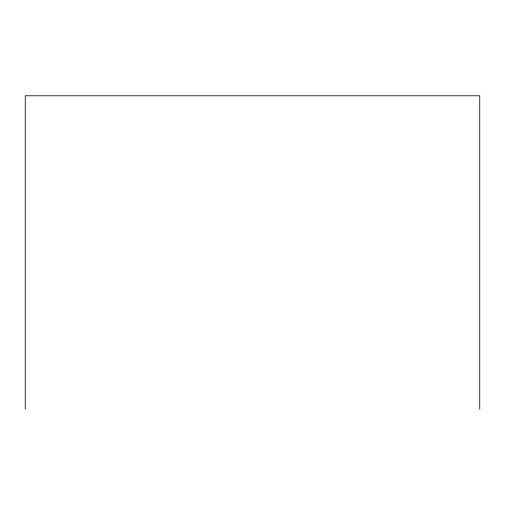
<?xml version="1.0" encoding="UTF-8"?>
<svg xmlns="http://www.w3.org/2000/svg" width="505" height="505" viewBox="0 0 505 505"><rect width="100%" height="100%" fill="white"/><g stroke="black" fill="none" stroke-linecap="round" stroke-linejoin="round"><path stroke-width="0.76" d="M479.75 409.227L479.75 95.773L25.25 95.773L25.25 409.227"/></g></svg>
